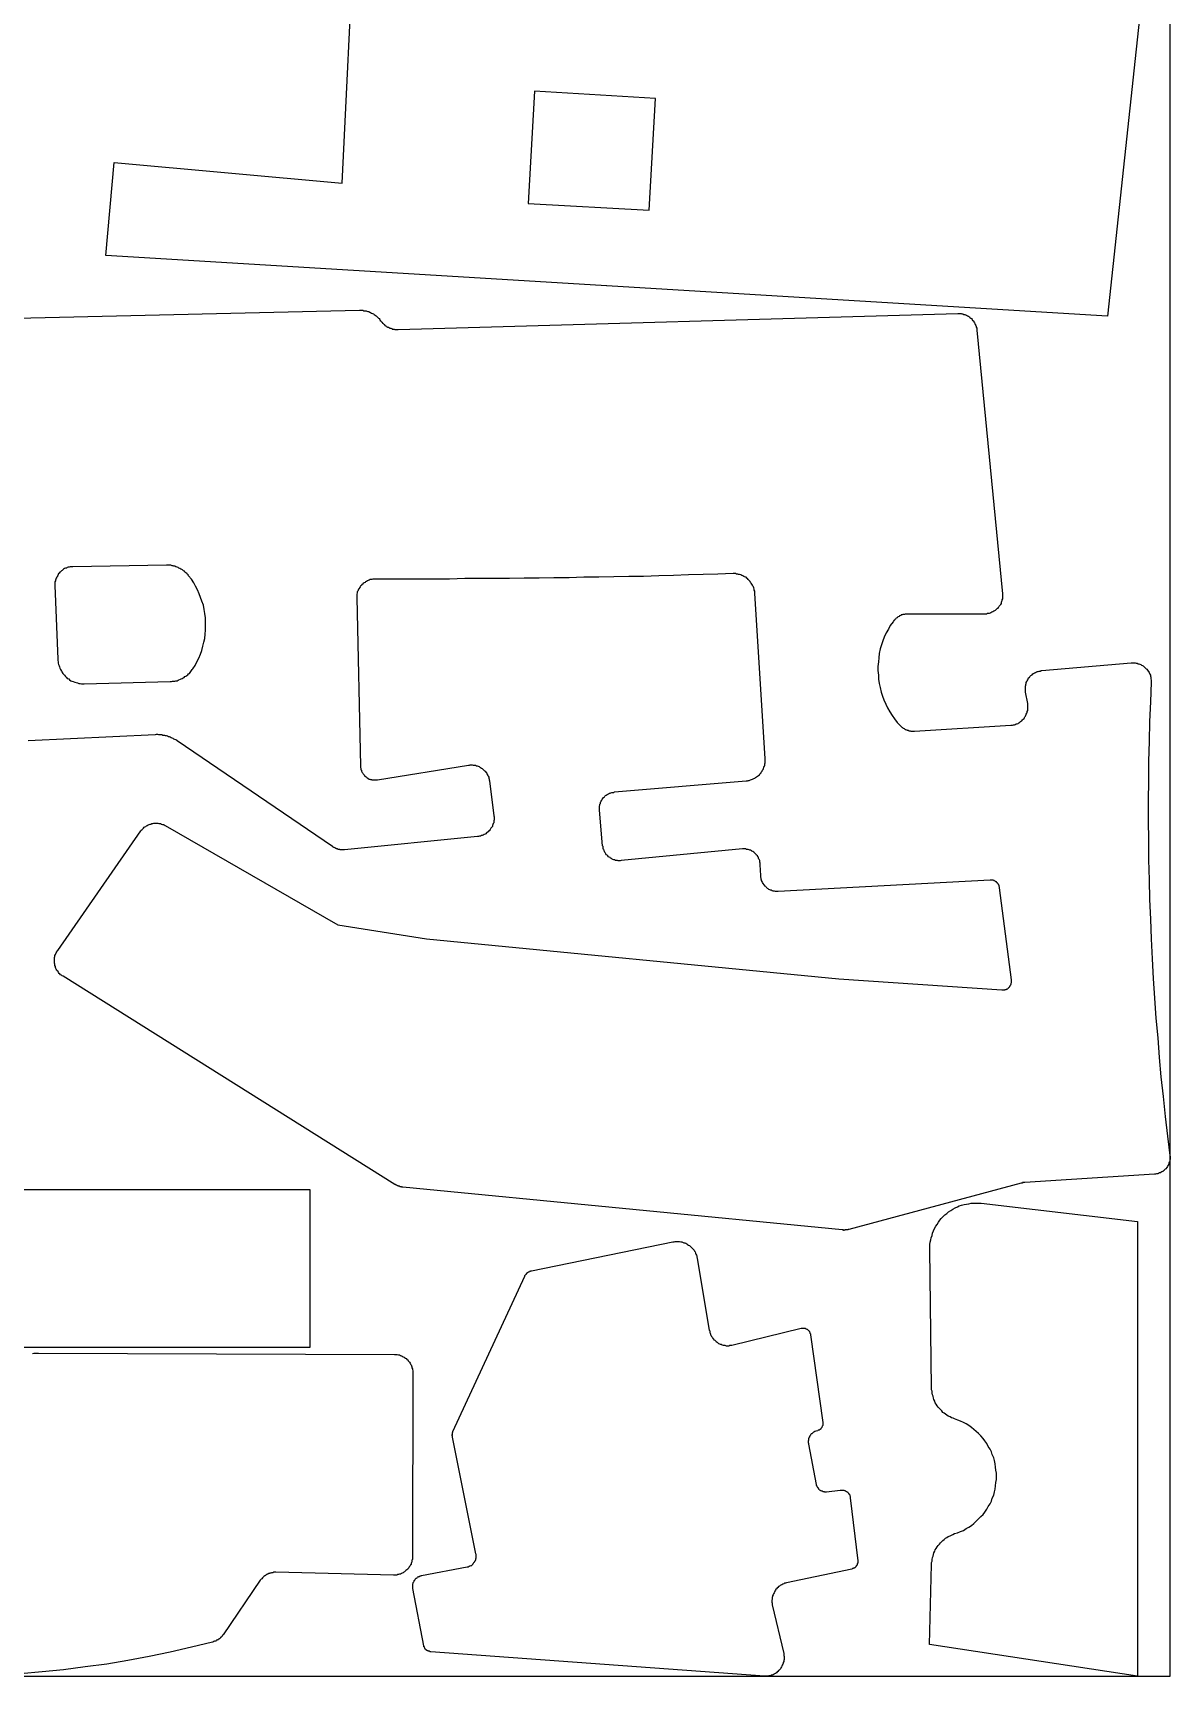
# Model space of a CAD drawing. Header units: metres. Extents: x 0 to 1200, y 0 to 1788.
# Drawn here: x 581 to 1200, y 0 to 894 of the extents above; entities that cross this region are included whole.
import ezdxf

# ---------------------------------------------------------------- set-up
doc = ezdxf.new("R2010")
doc.units = ezdxf.units.M
for name, color, linetype in [('HOLES', 5, 'Continuous'), ('MATERIAL', 8, 'Continuous'), ('PART_51-12330', 3, 'Continuous'), ('PART_51-12719', 3, 'Continuous'), ('PART_51-12720', 3, 'Continuous'), ('PART_51-12724', 3, 'Continuous'), ('PART_51-13896', 3, 'Continuous'), ('PART_51-13898', 3, 'Continuous')]:
    doc.layers.add(name, color=color, linetype=linetype)

msp = doc.modelspace()

# ---------------------------------------------------------------- linework, layer by layer
at = {"layer": 'HOLES'}
for points in [[(916.5, 797.38), (920, 858.12), (854.25, 862.12), (850.75, 801.12), (916.5, 797.38)], [(654, 604.25), (603, 603.5), (602.5, 603.5), (602, 603.5), (601.5, 603.5), (601, 603.25), (600.5, 603.25), (600, 603), (599.5, 602.75), (599, 602.75), (598.5, 602.5), (598, 602.25), (597.5, 601.75), (597.25, 601.5), (596.75, 601.25), (596.25, 600.75), (596, 600.5), (595.5, 600), (595.25, 599.75), (595, 599.25), (594.75, 598.75), (594.5, 598.25), (594.25, 597.75), (594, 597.25), (593.75, 596.75), (593.5, 596.25), (593.5, 595.75), (593.25, 595.25), (593.25, 594.75), (593.25, 594.25), (593.25, 593.75), (593.25, 593.25), (594.75, 553.25), (594.75, 552.5), (595, 551.75), (595, 551), (595.25, 550.25), (595.5, 549.5), (595.75, 549), (596, 548.25), (596.25, 547.5), (596.75, 546.75), (597, 546.25), (597.5, 545.5), (598, 545), (598.5, 544.5), (599, 543.75), (599.5, 543.25), (600, 542.75), (600.75, 542.5), (601.25, 542), (602, 541.5), (602.5, 541.25), (603.25, 541), (604, 540.75), (604.75, 540.5), (605.5, 540.25), (606.25, 540), (607, 540), (607.75, 539.75), (608.5, 539.75), (609.25, 539.75), (656, 541), (656.75, 541), (657.25, 541.25), (658, 541.25), (658.5, 541.25), (659, 541.5), (659.75, 541.5), (660.25, 541.75), (660.75, 542), (661.5, 542.25), (662, 542.5), (662.5, 542.75), (663, 543), (663.5, 543.25), (664, 543.75), (664.5, 544), (665, 544.25), (665.5, 544.75), (666, 545.25), (666.5, 545.5), (666.75, 546), (667.25, 546.5), (667.5, 547), (668, 547.5), (668.25, 548), (669.5, 549.75), (670.5, 551.75), (671.5, 553.75), (672.5, 556), (673.25, 558), (673.75, 560.25), (674.25, 562.5), (674.75, 564.5), (675, 566.75), (675.25, 569), (675.25, 571.25), (675.25, 573.5), (675.25, 575.75), (674.75, 578), (674.5, 580.25), (674, 582.5), (673.25, 584.75), (672.5, 586.75), (671.75, 588.75), (670.75, 591), (669.75, 593), (668.75, 594.75), (667.5, 596.75), (666, 598.5), (665.75, 599), (665.25, 599.5), (665, 599.75), (664.5, 600.25), (664, 600.5), (663.75, 601), (663.25, 601.25), (662.75, 601.75), (662.25, 602), (661.75, 602.25), (661.25, 602.5), (660.75, 602.75), (660.25, 603), (659.75, 603.25), (659, 603.5), (658.5, 603.75), (658, 603.75), (657.5, 604), (657, 604), (656.25, 604.25), (655.75, 604.25), (655.25, 604.25), (654.5, 604.25), (654, 604.25)]]:
    msp.add_lwpolyline(points, close=True, dxfattribs=at)
at = {"layer": 'MATERIAL'}
msp.add_lwpolyline([(0, 0), (1200, 0), (1200, 1787.8), (0, 1787.8)], close=True, dxfattribs=at)
at = {"layer": 'PART_51-12330'}
msp.add_lwpolyline([(822.25, 66.5), (809.5, 130), (809.5, 130.25), (809.5, 130.5), (809.5, 130.75), (809.25, 131), (809.25, 131.25), (809.5, 131.25), (809.5, 131.5), (809.5, 131.75), (809.5, 132), (809.5, 132.25), (809.5, 132.5), (809.75, 132.5), (809.75, 132.75), (809.75, 133), (849, 217.5), (849, 217.75), (849, 218), (849.25, 218.25), (849.5, 218.5), (849.75, 218.75), (849.75, 219), (850, 219), (850, 219.25), (850.25, 219.25), (850.25, 219.5), (850.5, 219.5), (850.75, 219.75), (851, 220), (851.25, 220), (851.5, 220.25), (851.75, 220.25), (852, 220.25), (852.25, 220.5), (852.5, 220.5), (929.5, 236.25), (930.25, 236.25), (930.75, 236.5), (931.25, 236.5), (932, 236.5), (932.5, 236.5), (933, 236.5), (933.75, 236.25), (934.25, 236.25), (934.75, 236), (935.5, 235.75), (936, 235.75), (936.5, 235.5), (937, 235.25), (937.5, 234.75), (938, 234.5), (938.5, 234.25), (939, 233.75), (939.25, 233.5), (939.75, 233), (940.25, 232.5), (940.5, 232.25), (941, 231.75), (941.25, 231.25), (941.5, 230.75), (941.75, 230), (942, 229.5), (942.25, 229), (942.5, 228.5), (942.5, 228), (942.75, 227.25), (949.25, 188.25), (949.5, 187.75), (949.5, 187), (949.75, 186.5), (950, 186), (950, 185.75), (950.25, 185.25), (950.5, 184.75), (951, 184.25), (951.25, 183.75), (951.5, 183.5), (951.75, 183), (952.25, 182.75), (952.75, 182.25), (953, 182), (953.5, 181.75), (954, 181.25), (954.25, 181), (954.75, 180.75), (955.25, 180.5), (955.75, 180.5), (956.25, 180.25), (956.75, 180), (957.25, 180), (957.75, 180), (958.5, 179.75), (959, 179.75), (959.5, 179.75), (960, 179.75), (960.5, 180), (961, 180), (961.5, 180), (999.25, 189.25), (999.5, 189.25), (999.75, 189.25), (1000, 189.25), (1000.25, 189.25), (1000.5, 189.25), (1000.75, 189.25), (1001, 189.25), (1001.25, 189.25), (1001.5, 189.25), (1001.75, 189), (1002, 189), (1002.25, 188.75), (1002.5, 188.75), (1002.75, 188.5), (1003, 188.25), (1003.25, 188.25), (1003.25, 188), (1003.5, 187.75), (1003.75, 187.5), (1003.75, 187.25), (1004, 187), (1004, 186.75), (1004, 186.5), (1004.25, 186.25), (1004.25, 186), (1004.25, 185.75), (1011, 138), (1011, 137.75), (1011, 137.5), (1011, 137.25), (1011, 137), (1011, 136.75), (1011, 136.5), (1011, 136.25), (1010.75, 136), (1010.75, 135.75), (1010.5, 135.5), (1010.5, 135.25), (1010.25, 135), (1010, 134.75), (1010, 134.5), (1009.75, 134.5), (1009.75, 134.25), (1009.5, 134.25), (1009.25, 134), (1009, 133.75), (1008.75, 133.75), (1008.5, 133.75), (1008.25, 133.5), (1007.25, 133.25), (1006.75, 133), (1006.5, 133), (1006.25, 132.75), (1006, 132.75), (1005.75, 132.5), (1005.5, 132.25), (1005.25, 132), (1005, 131.75), (1004.75, 131.75), (1004.5, 131.5), (1004.25, 131.25), (1004.25, 131), (1004, 130.75), (1003.75, 130.25), (1003.75, 130), (1003.5, 129.75), (1003.5, 129.5), (1003.25, 129.25), (1003.25, 129), (1003.25, 128.5), (1003.25, 128.25), (1003, 128), (1003, 127.5), (1003, 127.25), (1003, 127), (1003.25, 126.75), (1003.25, 126.25), (1007.5, 104.25), (1007.5, 104), (1007.5, 103.75), (1007.75, 103.5), (1007.75, 103.25), (1008, 103), (1008, 102.75), (1008.25, 102.75), (1008.25, 102.5), (1008.5, 102.25), (1008.75, 102), (1008.75, 101.75), (1009, 101.5), (1009.25, 101.5), (1009.5, 101.25), (1009.75, 101), (1010, 101), (1010.25, 100.75), (1010.5, 100.75), (1010.75, 100.75), (1011, 100.5), (1011.25, 100.5), (1011.5, 100.5), (1011.75, 100.5), (1012, 100.25), (1012.25, 100.25), (1012.5, 100.25), (1012.75, 100.25), (1013, 100.25), (1020.5, 101.25), (1020.75, 101.25), (1021, 101.25), (1021.25, 101.25), (1021.5, 101.25), (1021.75, 101.25), (1022, 101.25), (1022.25, 101.25), (1022.5, 101.25), (1022.75, 101), (1023, 101), (1023.25, 100.75), (1023.5, 100.75), (1023.75, 100.5), (1024, 100.5), (1024.25, 100.25), (1024.5, 100.25), (1024.5, 100), (1024.75, 99.75), (1025, 99.5), (1025, 99.25), (1025.25, 99.25), (1025.5, 99), (1025.5, 98.75), (1025.75, 98.5), (1025.75, 98.25), (1025.75, 98), (1026, 97.75), (1026, 97.5), (1026, 97.25), (1026, 97), (1030, 62.75), (1030, 62.5), (1030, 62.25), (1030, 62), (1030, 61.75), (1030, 61.5), (1029.75, 61.25), (1029.75, 61), (1029.75, 60.75), (1029.75, 60.5), (1029.5, 60.5), (1029.5, 60.25), (1029.25, 60), (1029.25, 59.75), (1029, 59.75), (1029, 59.5), (1028.75, 59.25), (1028.5, 59), (1028.25, 59), (1028.25, 58.75), (1028, 58.75), (1027.75, 58.75), (1027.5, 58.5), (1027.25, 58.5), (1027, 58.25), (1026.75, 58.25), (991.25, 50.75), (990.75, 50.5), (990.25, 50.5), (989.75, 50.25), (989.25, 50), (988.75, 49.75), (988.25, 49.5), (987.75, 49.25), (987.5, 49), (987, 48.75), (986.5, 48.25), (986.25, 48), (985.75, 47.5), (985.5, 47.25), (985.25, 46.75), (985, 46.25), (984.75, 45.75), (984.5, 45.25), (984.25, 44.75), (984, 44.25), (983.75, 43.75), (983.75, 43.25), (983.5, 42.75), (983.5, 42.25), (983.5, 41.75), (983.25, 41.25), (983.25, 40.75), (983.25, 40.25), (983.5, 39.75), (983.5, 39.25), (983.5, 38.75), (989.75, 12.25), (989.75, 11.75), (989.75, 11.25), (990, 10.75), (990, 10), (990, 9.5), (990, 9), (989.75, 8.5), (989.75, 8), (989.5, 7.5), (989.5, 7), (989.25, 6.5), (989, 6), (988.75, 5.5), (988.5, 5), (988.25, 4.5), (988, 4), (987.75, 3.75), (987.25, 3.25), (987, 3), (986.5, 2.5), (986.25, 2.25), (985.75, 1.75), (985.25, 1.5), (984.75, 1.25), (984.5, 1), (984, 0.75), (983.5, 0.5), (983, 0.5), (982.5, 0.25), (981.75, 0.25), (981.25, 0), (980.75, 0), (980.25, 0), (979.75, 0), (979.25, 0), (797.75, 13.25), (797.5, 13.25), (797.25, 13.25), (797, 13.5), (796.75, 13.5), (796.5, 13.5), (796.25, 13.75), (796, 13.75), (795.75, 14), (795.5, 14), (795.5, 14.25), (795.25, 14.25), (795, 14.5), (794.75, 14.75), (794.75, 15), (794.5, 15), (794.5, 15.25), (794.25, 15.5), (794.25, 15.75), (794.25, 16), (794, 16), (794, 16.25), (794, 16.5), (788, 47.75), (788, 48), (788, 48.25), (788, 48.5), (788, 49), (788, 49.25), (788, 49.5), (788, 49.75), (788, 50.25), (788.25, 50.5), (788.25, 50.75), (788.25, 51), (788.5, 51.25), (788.75, 51.75), (788.75, 52), (789, 52.25), (789.25, 52.5), (789.25, 52.75), (789.5, 53), (789.75, 53.25), (790, 53.25), (790.25, 53.5), (790.5, 53.75), (790.75, 54), (791, 54), (791.25, 54.25), (791.5, 54.25), (792, 54.5), (792.25, 54.5), (792.5, 54.5), (792.75, 54.75), (817.5, 59.5), (818, 59.5), (818.25, 59.5), (818.5, 59.75), (818.75, 59.75), (819, 60), (819.25, 60), (819.75, 60.25), (820, 60.25), (820.25, 60.5), (820.5, 60.75), (820.75, 61), (820.75, 61.25), (821, 61.5), (821.25, 61.75), (821.5, 62), (821.5, 62.25), (821.75, 62.5), (822, 62.75), (822, 63), (822.25, 63.25), (822.25, 63.75), (822.25, 64), (822.5, 64.25), (822.5, 64.5), (822.5, 65), (822.5, 65.25), (822.5, 65.5), (822.5, 65.75), (822.5, 66.25), (822.25, 66.5)], close=True, dxfattribs=at)
at = {"layer": 'PART_51-12719'}
msp.add_lwpolyline([(1182.25, 247.25), (1182.25, 0), (1069, 17.25), (1070.25, 60.75), (1070.25, 61.75), (1070.5, 62.5), (1070.5, 63.5), (1070.75, 64.5), (1071, 65.25), (1071.25, 66.25), (1071.5, 67), (1072, 68), (1072.25, 68.75), (1072.75, 69.5), (1073.25, 70.25), (1073.75, 71), (1074.5, 71.75), (1075, 72.5), (1075.75, 73.25), (1076.25, 73.75), (1077, 74.25), (1077.75, 75), (1078.5, 75.5), (1079.25, 76), (1080.25, 76.25), (1081, 76.75), (1081.75, 77), (1082.75, 77.5), (1084.25, 78), (1086, 78.75), (1087.5, 79.25), (1089, 80.25), (1090.5, 81), (1092, 82), (1093.25, 83), (1094.5, 84.25), (1095.75, 85.5), (1097, 86.75), (1098.25, 88), (1099.25, 89.25), (1100.25, 90.75), (1101, 92.25), (1102, 93.75), (1102.75, 95.25), (1103.25, 96.75), (1104, 98.5), (1104.5, 100.25), (1104.75, 101.75), (1105, 103.5), (1105.25, 105.25), (1105.5, 107), (1105.5, 108.75), (1105.5, 110.5), (1105.25, 112), (1105, 113.75), (1104.75, 115.5), (1104.5, 117.25), (1104, 118.75), (1103.25, 120.5), (1102.75, 122), (1102, 123.5), (1101, 125), (1100.25, 126.5), (1099.25, 128), (1098.25, 129.25), (1097, 130.75), (1095.75, 132), (1094.5, 133), (1093.25, 134.25), (1092, 135.25), (1090.5, 136.25), (1089, 137.25), (1087.5, 138), (1086, 138.75), (1084.5, 139.25), (1082.75, 140), (1082, 140.25), (1081, 140.5), (1080.25, 141), (1079.25, 141.5), (1078.5, 142), (1077.75, 142.5), (1077, 143), (1076.25, 143.5), (1075.75, 144.25), (1075, 145), (1074.5, 145.5), (1073.75, 146.25), (1073.25, 147), (1072.75, 148), (1072.25, 148.75), (1072, 149.5), (1071.5, 150.5), (1071.25, 151.25), (1071, 152.25), (1070.75, 153), (1070.5, 154), (1070.5, 155), (1070.25, 155.75), (1070.25, 156.75), (1069.25, 232), (1069.25, 233.25), (1069.25, 234.75), (1069.5, 236), (1069.75, 237.25), (1070, 238.5), (1070.5, 239.75), (1070.75, 241), (1071.25, 242.25), (1071.75, 243.5), (1072.5, 244.75), (1073.25, 245.75), (1074, 247), (1074.75, 248), (1075.5, 249), (1076.5, 250), (1077.5, 251), (1078.5, 251.75), (1079.5, 252.5), (1080.75, 253.25), (1081.75, 254), (1083, 254.75), (1084.25, 255.25), (1085.25, 255.75), (1086.5, 256.25), (1088, 256.5), (1089.25, 256.75), (1090.5, 257), (1091.75, 257.25), (1093.25, 257.25), (1094.5, 257.25), (1095.75, 257.25), (1097.25, 257.25), (1182.25, 247.25)], close=True, dxfattribs=at)
at = {"layer": 'PART_51-12720'}
msp.add_lwpolyline([(1193.75, 998.38), (1166, 739.88), (1166, 739.88), (621, 772.88), (625.5, 823.38), (749.5, 812.12), (756.25, 950.12)], dxfattribs=at)
at = {"layer": 'PART_51-12724'}
msp.add_lwpolyline([(495, 264.75), (732, 264.75), (732, 178.75), (495, 178.75), (495, 264.75)], close=True, dxfattribs=at)
at = {"layer": 'PART_51-13896'}
msp.add_lwpolyline([(517.75, 737.5), (759, 743), (759.5, 743), (760.25, 743), (760.75, 743), (761.25, 742.75), (761.75, 742.75), (762.5, 742.75), (763, 742.5), (763.5, 742.25), (764, 742.25), (764.5, 742), (765, 741.75), (765.5, 741.5), (766, 741.25), (766.5, 741), (767, 740.75), (767.5, 740.25), (768, 740), (768.5, 739.5), (768.75, 739.25), (769.25, 738.75), (769.75, 738.5), (770, 738), (770.25, 737.5), (770.75, 737), (771, 736.75), (771.25, 736.5), (771.5, 736), (771.75, 735.75), (772.25, 735.5), (772.5, 735.25), (772.75, 734.75), (773.25, 734.5), (773.5, 734.25), (774, 734), (774.25, 733.75), (774.75, 733.75), (775.25, 733.5), (775.5, 733.25), (776, 733.25), (776.5, 733), (776.75, 732.75), (777.25, 732.75), (777.75, 732.75), (778.25, 732.5), (778.75, 732.5), (779, 732.5), (779.5, 732.5), (780, 732.5), (1084.5, 741.25), (1085.25, 741.25), (1085.75, 741.25), (1086.25, 741.25), (1086.75, 741), (1087.25, 741), (1087.75, 740.75), (1088.25, 740.75), (1088.75, 740.5), (1089.25, 740.25), (1089.75, 740), (1090.25, 739.75), (1090.75, 739.5), (1091, 739), (1091.5, 738.75), (1092, 738.5), (1092.25, 738), (1092.5, 737.5), (1093, 737.25), (1093.25, 736.75), (1093.5, 736.25), (1093.75, 735.75), (1094, 735.25), (1094.25, 734.75), (1094.5, 734.25), (1094.5, 733.75), (1094.75, 733.25), (1094.75, 732.75), (1094.75, 732.25), (1108.75, 588.75), (1108.75, 588.25), (1108.75, 587.75), (1108.75, 587), (1108.75, 586.5), (1108.75, 586), (1108.5, 585.5), (1108.5, 585), (1108.25, 584.5), (1108, 584), (1108, 583.5), (1107.75, 583), (1107.5, 582.5), (1107, 582), (1106.75, 581.75), (1106.5, 581.25), (1106, 580.75), (1105.75, 580.5), (1105.25, 580), (1104.75, 579.75), (1104.5, 579.5), (1104, 579.25), (1103.5, 579), (1103, 578.75), (1102.5, 578.5), (1102, 578.25), (1101.5, 578), (1101, 578), (1100.5, 578), (1100, 577.75), (1099.5, 577.75), (1098.75, 577.75), (1057.25, 577.75), (1057, 577.75), (1056.5, 577.75), (1056.25, 577.75), (1055.75, 577.75), (1055.5, 577.5), (1055, 577.5), (1054.5, 577.5), (1054.25, 577.25), (1053.75, 577.25), (1053.5, 577), (1053, 576.75), (1052.75, 576.75), (1052.5, 576.5), (1052, 576.25), (1051.75, 576), (1051.5, 575.75), (1051, 575.5), (1050.75, 575.25), (1050.5, 575), (1050.25, 574.75), (1050, 574.5), (1049.75, 574.25), (1049.5, 573.75), (1049.25, 573.5), (1047.75, 571.5), (1046.75, 569.5), (1045.5, 567.5), (1044.5, 565.25), (1043.75, 563.25), (1043, 561), (1042.25, 558.75), (1041.75, 556.25), (1041.5, 554), (1041.25, 551.75), (1041, 549.25), (1041, 547), (1041.25, 544.5), (1041.25, 542.25), (1041.75, 540), (1042.25, 537.75), (1042.75, 535.25), (1043.5, 533), (1044.25, 531), (1045.25, 528.75), (1046.25, 526.75), (1047.5, 524.5), (1048.75, 522.5), (1050, 520.75), (1051.5, 518.75), (1053.25, 517), (1053.5, 516.75), (1053.75, 516.5), (1054, 516.25), (1054.25, 516), (1054.5, 516), (1054.75, 515.75), (1055.25, 515.5), (1055.5, 515.25), (1055.75, 515), (1056, 515), (1056.5, 514.75), (1056.75, 514.75), (1057, 514.5), (1057.5, 514.5), (1057.75, 514.25), (1058.25, 514.25), (1058.5, 514.25), (1059, 514), (1059.25, 514), (1059.5, 514), (1060, 514), (1060.25, 514), (1060.75, 514), (1061, 514), (1113.25, 517.25), (1113.75, 517.25), (1114.25, 517.25), (1114.75, 517.5), (1115.25, 517.5), (1115.75, 517.75), (1116.25, 518), (1116.75, 518), (1117.25, 518.25), (1117.75, 518.5), (1118.25, 519), (1118.5, 519.25), (1119, 519.5), (1119.25, 519.75), (1119.75, 520.25), (1120, 520.5), (1120.5, 521), (1120.75, 521.5), (1121, 521.75), (1121.25, 522.25), (1121.5, 522.75), (1121.75, 523.25), (1122, 523.75), (1122.25, 524.25), (1122.25, 524.75), (1122.5, 525.25), (1122.5, 525.75), (1122.5, 526.25), (1122.5, 526.75), (1122.5, 527.25), (1122.5, 527.75), (1122.5, 528.5), (1122.5, 529), (1121.25, 535.25), (1121.25, 535.75), (1121.25, 536.5), (1121.25, 537), (1121.25, 537.5), (1121.25, 538), (1121.25, 538.5), (1121.5, 539), (1121.5, 539.5), (1121.75, 540), (1121.75, 540.5), (1122, 541), (1122.25, 541.5), (1122.5, 542), (1122.75, 542.5), (1123, 543), (1123.5, 543.25), (1123.75, 543.75), (1124.25, 544.25), (1124.5, 544.5), (1125, 544.75), (1125.25, 545.25), (1125.75, 545.5), (1126.25, 545.75), (1126.75, 546), (1127.25, 546.25), (1127.75, 546.5), (1128.25, 546.5), (1128.75, 546.75), (1129.25, 546.75), (1129.75, 547), (1130.25, 547), (1178.75, 551.25), (1179.25, 551.25), (1180, 551.25), (1180.5, 551.25), (1181, 551.25), (1181.5, 551), (1182, 551), (1182.5, 550.75), (1183, 550.75), (1183.5, 550.5), (1184, 550.25), (1184.5, 550), (1185, 549.75), (1185.25, 549.5), (1185.75, 549.25), (1186.25, 548.75), (1186.5, 548.5), (1187, 548), (1187.25, 547.75), (1187.75, 547.25), (1188, 546.75), (1188.25, 546.5), (1188.5, 546), (1188.75, 545.5), (1189, 545), (1189.25, 544.5), (1189.25, 544), (1189.5, 543.5), (1189.5, 543), (1189.5, 542.5), (1189.75, 541.75), (1189.75, 541.25), (1189.75, 540.75), (1189.25, 530), (1188.75, 519.25), (1188.5, 508.5), (1188.25, 497.75), (1188.25, 487), (1188, 476.25), (1188, 465.5), (1188.25, 454.75), (1188.25, 444), (1188.5, 433.25), (1188.75, 422.5), (1189.25, 411.75), (1189.75, 401), (1190.25, 390.25), (1190.75, 379.5), (1191.5, 368.75), (1192.25, 358), (1193.25, 347.25), (1194, 336.5), (1195, 326), (1196.25, 315.25), (1197.25, 304.5), (1198.5, 293.75), (1199.75, 283.25), (1200, 282.75), (1200, 282.25), (1200, 281.75), (1200, 281.25), (1199.75, 280.75), (1199.75, 280.25), (1199.75, 279.75), (1199.5, 279.5), (1199.25, 279), (1199.25, 278.5), (1199, 278), (1198.75, 277.75), (1198.5, 277.25), (1198.25, 276.75), (1198, 276.5), (1197.75, 276), (1197.25, 275.75), (1197, 275.5), (1196.75, 275), (1196.25, 274.75), (1196, 274.5), (1195.5, 274.25), (1195, 274), (1194.75, 273.75), (1194.25, 273.75), (1193.75, 273.5), (1193.25, 273.25), (1193, 273.25), (1192.5, 273.25), (1192, 273), (1191.5, 273), (1121, 268.5), (1120.75, 268.5), (1120.5, 268.5), (1120.25, 268.5), (1120, 268.5), (1119.75, 268.5), (1119.75, 268.25), (1119.5, 268.25), (1119.25, 268.25), (1119, 268.25), (1025.25, 243), (1025, 243), (1024.75, 243), (1024.75, 242.75), (1024.5, 242.75), (1024.25, 242.75), (1024, 242.75), (1023.75, 242.75), (1023.5, 242.75), (1023.25, 242.75), (1023, 242.75), (1022.75, 242.5), (1022.5, 242.5), (1022.25, 242.5), (1022.25, 242.75), (1022, 242.75), (1021.75, 242.75), (1021.5, 242.75), (782.5, 266), (782.25, 266), (782, 266), (781.75, 266), (781.75, 266.25), (781.5, 266.25), (781.25, 266.25), (781, 266.25), (780.75, 266.5), (780.5, 266.5), (780.25, 266.5), (780, 266.75), (779.75, 266.75), (779.5, 266.75), (779.25, 267), (779, 267), (778.75, 267.25), (778.5, 267.25), (778.5, 267.5), (778.25, 267.5), (597.75, 380.75), (597.25, 381), (596.75, 381.25), (596.25, 381.5), (596, 382), (595.5, 382.25), (595.25, 382.75), (595, 383.25), (594.5, 383.75), (594.25, 384), (594, 384.5), (593.75, 385), (593.5, 385.5), (593.5, 386), (593.25, 386.5), (593.25, 387.25), (593, 387.75), (593, 388.25), (593, 388.75), (593, 389.25), (593, 389.75), (593, 390.25), (593, 391), (593.25, 391.5), (593.25, 392), (593.5, 392.5), (593.75, 393), (594, 393.5), (594.25, 394), (594.5, 394.5), (594.75, 394.75), (640, 459.75), (640.25, 460.25), (640.75, 460.5), (641, 461), (641.5, 461.25), (641.75, 461.75), (642.25, 462), (642.75, 462.25), (643, 462.5), (643.5, 462.75), (644, 463), (644.5, 463.25), (645, 463.5), (645.5, 463.5), (646, 463.75), (646.5, 463.75), (647, 464), (647.5, 464), (648.25, 464), (648.75, 464), (649.25, 464), (649.75, 463.75), (650.25, 463.75), (650.75, 463.75), (651.25, 463.5), (651.75, 463.25), (652.25, 463.25), (652.75, 463), (653.25, 462.75), (747.25, 408.75), (795.5, 401), (795.5, 401), (1019.75, 379.25), (1108.5, 373.25), (1108.75, 373.25), (1109, 373.25), (1109.25, 373.25), (1109.5, 373.25), (1109.75, 373.25), (1110, 373.25), (1110.25, 373.5), (1110.5, 373.5), (1110.75, 373.5), (1111, 373.75), (1111.25, 373.75), (1111.5, 374), (1111.75, 374), (1112, 374.25), (1112, 374.5), (1112.25, 374.75), (1112.5, 374.75), (1112.75, 375), (1112.75, 375.25), (1113, 375.5), (1113, 375.75), (1113.25, 376), (1113.25, 376.25), (1113.5, 376.5), (1113.5, 376.75), (1113.5, 377), (1113.75, 377.25), (1113.75, 377.5), (1113.75, 377.75), (1113.75, 378), (1113.75, 378.25), (1113.75, 378.5), (1113.75, 378.75), (1107.25, 428.75), (1107.25, 429), (1107.25, 429.25), (1107, 429.5), (1107, 429.75), (1107, 430), (1106.75, 430.25), (1106.75, 430.5), (1106.5, 430.75), (1106.5, 431), (1106.25, 431.25), (1106, 431.25), (1106, 431.5), (1105.75, 431.75), (1105.5, 432), (1105.25, 432), (1105, 432.25), (1104.75, 432.25), (1104.75, 432.5), (1104.5, 432.5), (1104.25, 432.75), (1104, 432.75), (1103.75, 433), (1103.5, 433), (1103, 433), (1102.75, 433), (1102.5, 433), (1102.25, 433), (1102, 433), (986.75, 426.75), (986.25, 426.75), (985.75, 426.75), (985.25, 426.75), (984.75, 427), (984.5, 427), (984, 427), (983.5, 427.25), (983, 427.5), (982.5, 427.5), (982.25, 427.75), (981.75, 428), (981.25, 428.25), (981, 428.5), (980.5, 428.75), (980.25, 429.25), (980, 429.5), (979.5, 429.75), (979.25, 430.25), (979, 430.5), (978.75, 431), (978.5, 431.25), (978.25, 431.75), (978, 432.25), (977.75, 432.75), (977.75, 433), (977.5, 433.5), (977.5, 434), (977.25, 434.5), (977.25, 435), (977.25, 435.5), (977, 441.25), (977, 441.75), (977, 442.25), (976.75, 442.75), (976.75, 443.25), (976.75, 443.75), (976.5, 444), (976.25, 444.5), (976, 445), (976, 445.5), (975.75, 445.75), (975.5, 446.25), (975, 446.5), (974.75, 447), (974.5, 447.25), (974.25, 447.5), (973.75, 448), (973.5, 448.25), (973, 448.5), (972.5, 448.75), (972.25, 449), (971.75, 449.25), (971.25, 449.25), (971, 449.5), (970.5, 449.75), (970, 449.75), (969.5, 449.75), (969, 450), (968.5, 450), (968.25, 450), (967.75, 450), (967.25, 450), (901.25, 443.75), (900.75, 443.5), (900.25, 443.5), (899.75, 443.5), (899.25, 443.75), (898.75, 443.75), (898.25, 443.75), (897.75, 444), (897.25, 444), (896.75, 444.25), (896.5, 444.5), (896, 444.75), (895.5, 445), (895.25, 445.25), (894.75, 445.5), (894.5, 445.75), (894, 446.25), (893.75, 446.5), (893.25, 446.75), (893, 447.25), (892.75, 447.75), (892.5, 448), (892.25, 448.5), (892, 449), (892, 449.25), (891.75, 449.75), (891.5, 450.25), (891.5, 450.75), (891.5, 451.25), (891.25, 451.75), (889.5, 471), (889.5, 471.5), (889.5, 472), (889.5, 472.5), (889.5, 473), (889.5, 473.5), (889.75, 473.75), (889.75, 474.25), (890, 474.75), (890, 475.25), (890.25, 475.75), (890.5, 476), (890.75, 476.5), (891, 477), (891.25, 477.25), (891.5, 477.75), (891.75, 478), (892.25, 478.25), (892.5, 478.75), (892.75, 479), (893.25, 479.25), (893.75, 479.5), (894, 479.75), (894.5, 480), (895, 480.25), (895.25, 480.25), (895.75, 480.5), (896.25, 480.75), (896.75, 480.75), (897.25, 480.75), (897.75, 481), (969.25, 487), (970, 487), (970.5, 487.25), (971, 487.25), (971.75, 487.5), (972.25, 487.75), (972.75, 488), (973.5, 488.25), (974, 488.5), (974.5, 488.75), (975, 489.25), (975.5, 489.5), (976, 490), (976.5, 490.25), (976.75, 490.75), (977.25, 491.25), (977.5, 491.75), (978, 492.25), (978.25, 492.75), (978.5, 493.25), (978.75, 493.75), (979, 494.5), (979.25, 495), (979.5, 495.5), (979.5, 496.25), (979.75, 496.75), (979.75, 497.5), (979.75, 498), (979.75, 498.5), (979.75, 499.25), (974, 589), (974, 589.5), (974, 590.25), (973.75, 590.75), (973.75, 591.25), (973.5, 592), (973.25, 592.5), (973, 593), (972.75, 593.5), (972.5, 594), (972, 594.5), (971.75, 595), (971.5, 595.5), (971, 596), (970.5, 596.5), (970, 597), (969.75, 597.25), (969.25, 597.75), (968.5, 598), (968, 598.25), (967.5, 598.5), (967, 598.75), (966.5, 599), (965.75, 599.25), (965.25, 599.25), (964.75, 599.5), (964, 599.5), (963.5, 599.75), (962.75, 599.75), (962.25, 599.75), (954, 599.5), (946, 599.25), (938, 599), (929.75, 598.75), (921.75, 598.5), (913.5, 598.25), (905.5, 598.25), (897.25, 598), (889.25, 597.75), (881, 597.75), (873, 597.5), (864.75, 597.5), (856.75, 597.25), (848.5, 597.25), (840.5, 597), (832.25, 597), (824.25, 597), (816.25, 597), (808, 596.75), (800, 596.75), (791.75, 596.75), (783.75, 596.75), (775.5, 596.75), (767.5, 596.75), (767, 596.75), (766.25, 596.75), (765.75, 596.5), (765.25, 596.5), (764.75, 596.5), (764.25, 596.25), (763.75, 596), (763.25, 595.75), (762.75, 595.5), (762.25, 595.25), (762, 595), (761.5, 594.75), (761, 594.5), (760.75, 594), (760.25, 593.75), (760, 593.25), (759.5, 593), (759.25, 592.5), (759, 592), (758.75, 591.5), (758.5, 591.25), (758.25, 590.75), (758, 590.25), (757.75, 589.75), (757.75, 589.25), (757.5, 588.5), (757.5, 588), (757.5, 587.5), (757.5, 587), (757.5, 586.5), (759.5, 495.25), (759.5, 494.75), (759.5, 494.25), (759.75, 494), (759.75, 493.5), (759.75, 493), (760, 492.75), (760, 492.25), (760.25, 492), (760.5, 491.5), (760.75, 491.25), (761, 490.75), (761.25, 490.5), (761.5, 490.25), (761.75, 489.75), (762, 489.5), (762.5, 489.25), (762.75, 489), (763, 488.75), (763.5, 488.5), (763.75, 488.25), (764.25, 488), (764.5, 488), (765, 487.75), (765.5, 487.75), (765.75, 487.5), (766.25, 487.5), (766.75, 487.5), (767, 487.5), (767.5, 487.5), (768, 487.5), (768.25, 487.5), (768.75, 487.5), (818.25, 495.5), (818.75, 495.5), (819.25, 495.75), (819.75, 495.75), (820.25, 495.75), (820.75, 495.5), (821.25, 495.5), (822, 495.5), (822.5, 495.25), (823, 495.25), (823.5, 495), (824, 494.75), (824.5, 494.5), (824.75, 494.25), (825.25, 494), (825.75, 493.75), (826.25, 493.25), (826.5, 493), (827, 492.5), (827.25, 492.25), (827.75, 491.75), (828, 491.5), (828.25, 491), (828.5, 490.5), (828.75, 490), (829, 489.5), (829.25, 489), (829.25, 488.5), (829.5, 488), (829.5, 487.5), (829.75, 487), (832, 468), (832.25, 467.5), (832.25, 467), (832.25, 466.5), (832.25, 465.75), (832, 465.25), (832, 464.75), (832, 464.25), (831.75, 463.75), (831.5, 463.25), (831.25, 462.75), (831.25, 462.25), (831, 461.75), (830.5, 461.25), (830.25, 461), (830, 460.5), (829.75, 460), (829.25, 459.75), (829, 459.25), (828.5, 459), (828, 458.75), (827.75, 458.25), (827.25, 458), (826.75, 457.75), (826.25, 457.5), (825.75, 457.25), (825.25, 457.25), (824.75, 457), (824.25, 457), (823.75, 456.75), (823.25, 456.75), (750.75, 449.5), (750.5, 449.5), (750.25, 449.5), (750, 449.5), (749.5, 449.5), (749.25, 449.5), (749, 449.5), (748.75, 449.5), (748.5, 449.5), (748.25, 449.75), (748, 449.75), (747.5, 449.75), (747.25, 449.75), (747, 450), (746.75, 450), (746.5, 450), (746.25, 450.25), (746, 450.25), (745.75, 450.5), (745.5, 450.5), (745.25, 450.75), (745, 450.75), (744.75, 451), (744.5, 451), (744.25, 451.25), (659.75, 508.75), (659.5, 509), (659, 509.25), (658.5, 509.5), (658, 509.75), (657.5, 510), (657, 510.25), (656.5, 510.5), (656, 510.75), (655.5, 511), (655, 511), (654.5, 511.25), (654, 511.5), (653.5, 511.5), (653, 511.75), (652.5, 511.75), (652, 511.75), (651.5, 512), (650.75, 512), (650.25, 512), (649.75, 512), (649.25, 512.25), (648.75, 512.25), (648.25, 512.25), (647.75, 512), (578.75, 508.75)], dxfattribs=at)
at = {"layer": 'PART_51-13898'}
msp.add_lwpolyline([(581, 175.5), (581.75, 175.75), (582.5, 175.75), (583.25, 175.75), (584.25, 175.75), (778, 175), (778.5, 175), (779, 175), (779.5, 175), (780.25, 174.75), (780.75, 174.75), (781.25, 174.5), (781.75, 174.25), (782.25, 174), (782.75, 173.75), (783.25, 173.5), (783.5, 173.25), (784, 173), (784.5, 172.75), (784.75, 172.25), (785.25, 172), (785.5, 171.5), (786, 171), (786.25, 170.75), (786.5, 170.25), (786.75, 169.75), (787, 169.25), (787.25, 168.75), (787.5, 168.25), (787.5, 167.75), (787.75, 167.25), (787.75, 166.75), (788, 166), (788, 165.5), (788, 165), (787.75, 65), (787.75, 64.5), (787.75, 64), (787.75, 63.5), (787.5, 63), (787.5, 62.25), (787.25, 61.75), (787, 61.25), (787, 60.75), (786.75, 60.5), (786.5, 60), (786, 59.5), (785.75, 59), (785.5, 58.5), (785.25, 58.25), (784.75, 57.75), (784.25, 57.5), (784, 57.25), (783.5, 56.75), (783, 56.5), (782.75, 56.25), (782.25, 56), (781.75, 55.75), (781.25, 55.5), (780.75, 55.5), (780.25, 55.25), (779.75, 55.25), (779.25, 55), (778.5, 55), (778, 55), (777.5, 55), (713.5, 56.5), (713.25, 56.5), (712.75, 56.5), (712.25, 56.5), (712, 56.25), (711.5, 56.25), (711, 56.25), (710.75, 56), (710.25, 56), (710, 55.75), (709.5, 55.75), (709.25, 55.5), (708.75, 55.5), (708.5, 55.25), (708, 55), (707.75, 54.75), (707.5, 54.5), (707, 54.25), (706.75, 54), (706.5, 53.75), (706.25, 53.5), (705.75, 53), (705.5, 52.75), (705.25, 52.5), (705, 52.25), (684.75, 22.5), (684.5, 22.25), (684.25, 22), (684.25, 21.75), (684, 21.5), (683.75, 21.25), (683.5, 21.25), (683.25, 21), (683.25, 20.75), (683, 20.5), (682.75, 20.25), (682.5, 20.25), (682.25, 20), (682, 19.75), (681.75, 19.75), (681.5, 19.5), (681.25, 19.5), (681, 19.25), (680.75, 19), (680.5, 19), (680, 19), (679.75, 18.75), (679.5, 18.75), (679.25, 18.5), (679, 18.5), (667.5, 15.75), (656, 13), (644.5, 10.75), (633, 8.5), (621.5, 6.5), (609.75, 5), (598, 3.5), (586.25, 2.25), (574.5, 1.25)], dxfattribs=at)

doc.saveas('drawing.dxf')
